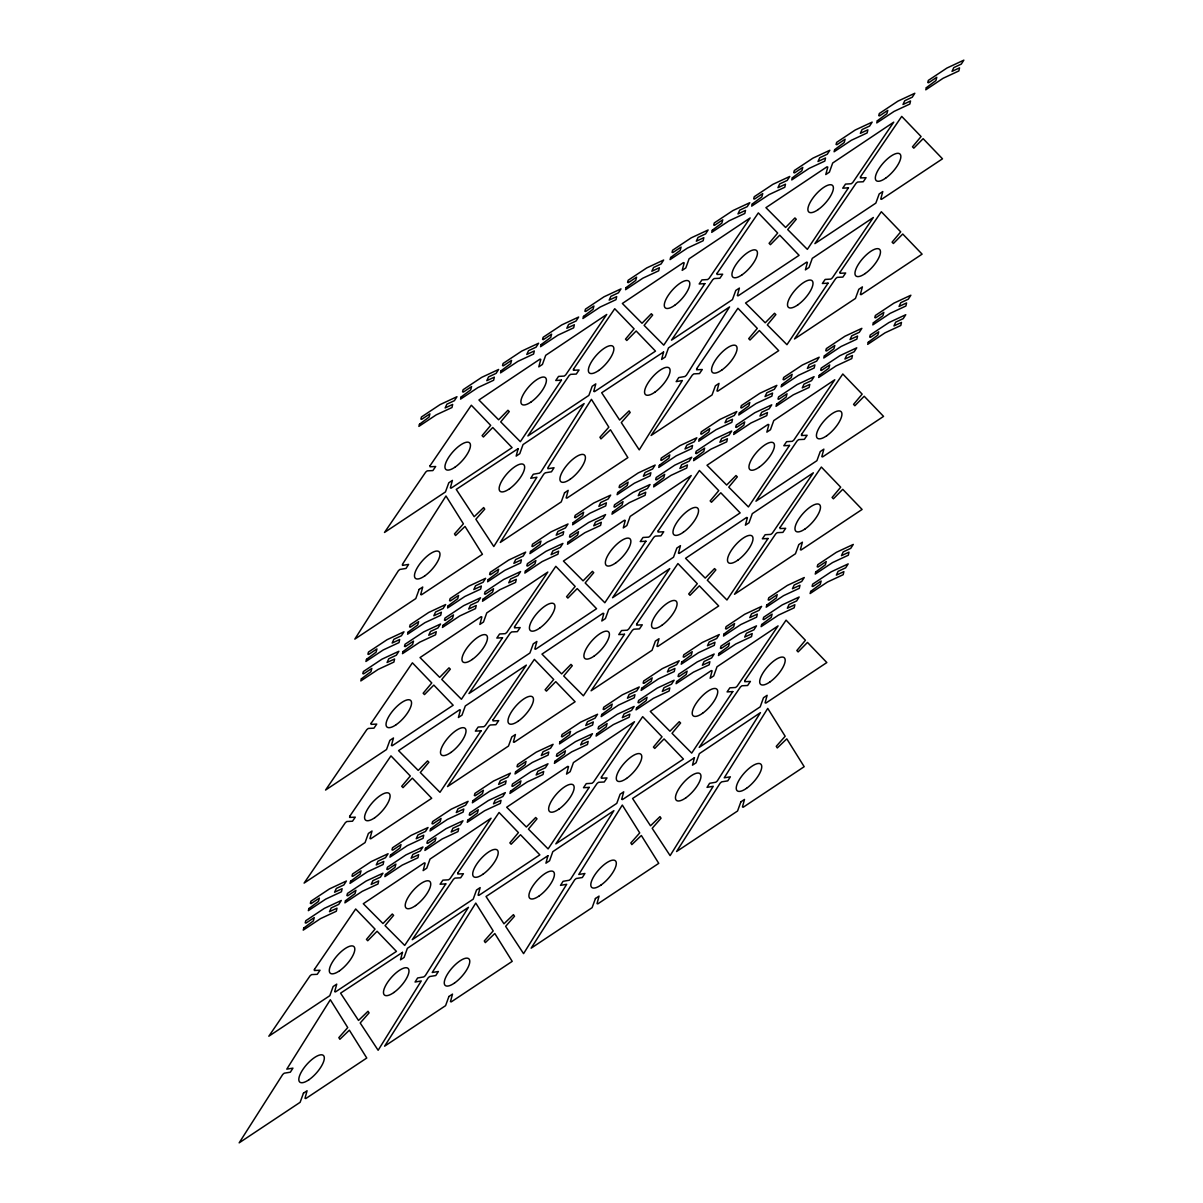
<?xml version="1.0" encoding="UTF-8"?>
<svg xmlns="http://www.w3.org/2000/svg" width="1203" height="1203" viewBox="0 0 1203 1203"><rect width="100%" height="100%" fill="white"/><g stroke="black" fill="none" stroke-linecap="round" stroke-linejoin="round"><path stroke-width="1.5" d="M445.802 883.889L404.704 945.423L385.035 925.633L393.607 915.348L392.283 914.009L382.96 923.528L363.291 903.739L424.343 862.882L425.125 863.122L423.14 870.611L426.749 868.19L430.027 859.077L491.08 818.22L450.072 878.611L448.569 879.829L442.869 880.145L440.103 884.22L445.802 883.889M481.08 730.792L439.982 792.311L420.313 772.521L428.885 762.236L427.546 760.897L418.223 770.416L398.569 750.627L459.621 709.77L460.403 710.011L458.403 717.514L462.027 715.093L465.305 705.966L526.358 665.109L485.335 725.514L483.847 726.717L478.147 727.048L475.38 731.123L481.08 730.792M502.523 637.725L461.426 699.259L441.772 679.469L450.328 669.184L449.005 667.845L439.681 677.364L420.027 657.575L481.08 616.718L481.862 616.959L479.862 624.447L483.486 622.026L486.764 612.913L547.816 572.057L506.794 632.447L505.29 633.665L499.606 633.981L496.839 638.056L502.523 637.725M561.455 380.148L520.358 441.681L500.704 421.877L509.26 411.591L507.937 410.268L498.613 419.787L478.944 399.998L540.012 359.126L540.794 359.381L538.794 366.87L542.418 364.449L545.696 355.321L606.748 314.464L565.726 374.87L564.222 376.073L558.538 376.404L555.771 380.479L561.455 380.148M589.199 787.379L548.102 848.912L528.433 829.108L537.004 818.837L535.681 817.499L526.358 827.017L506.689 807.228L567.741 766.371L568.538 766.612L566.538 774.1L570.162 771.679L573.44 762.567L634.492 721.71L593.47 782.1L591.966 783.303L586.267 783.634L583.5 787.709L589.199 787.379M624.477 634.282L583.38 695.8L563.711 676.011L572.282 665.725L570.959 664.387L561.636 673.906L541.967 654.116L603.019 613.259L603.801 613.5L601.816 620.989L605.425 618.568L608.703 609.455L669.77 568.598L628.748 629.004L627.244 630.207L621.545 630.537L618.778 634.598L624.477 634.282M645.936 541.215L604.838 602.748L585.169 582.959L593.741 572.673L592.417 571.335L583.079 580.854L563.425 561.064L624.477 520.207L625.259 520.448L623.274 527.937L626.883 525.516L630.161 516.403L691.214 475.546L650.206 535.936L648.703 537.139L643.004 537.47L640.237 541.545L645.936 541.215M704.868 283.637L663.755 345.156L644.101 325.366L652.658 315.081L651.334 313.742L642.011 323.276L622.357 303.472L683.409 262.615L684.191 262.871L682.191 270.359L685.815 267.938L689.093 258.81L750.146 217.954L709.123 278.359L707.62 279.562L701.935 279.893L699.169 283.968L704.868 283.637M732.792 691.575L691.695 753.108L672.026 733.304L680.597 723.033L679.259 721.695L669.936 731.213L650.282 711.424L711.334 670.567L712.116 670.808L710.116 678.297L713.74 675.875L717.018 666.763L778.07 625.891L737.063 686.296L735.559 687.499L729.86 687.83L727.093 691.905L732.792 691.575M768.055 538.478L726.958 599.996L707.304 580.207L715.86 569.921L714.537 568.583L705.214 578.102L685.56 558.312L746.612 517.455L747.394 517.696L745.394 525.185L749.018 522.764L752.296 513.651L813.348 472.794L772.326 533.2L770.822 534.403L765.138 534.718L762.371 538.794L768.055 538.478M789.514 445.411L748.416 506.944L728.762 487.14L737.319 476.869L735.995 475.531L726.672 485.05L707.003 465.26L768.07 424.403L768.852 424.644L766.852 432.133L770.476 429.712L773.755 420.599L834.807 379.742L793.785 440.133L792.281 441.336L786.597 441.666L783.83 445.742L789.514 445.411M828.055 283.171L786.957 344.69L767.303 324.9L775.86 314.615L774.537 313.276L765.213 322.795L745.544 303.006L806.611 262.149L807.393 262.389L805.393 269.893L809.017 267.457L812.296 258.344L873.348 217.487L832.326 277.893L830.822 279.096L825.138 279.427L822.371 283.487L828.055 283.171M848.446 187.833L807.348 249.352L787.679 229.562L796.251 219.277L794.927 217.938L785.604 227.472L765.935 207.668L826.987 166.811L827.784 167.067L825.784 174.555L829.408 172.134L832.687 163.006L893.739 122.15L852.716 182.555L851.213 183.758L845.514 184.089L842.747 188.164L848.446 187.833M314.434 969.392L314.344 970.52L320.013 970.25L317.231 974.325L311.577 974.595L310.073 975.798L268.825 1036.219L329.802 995.693L333.126 986.535L336.735 984.129L334.69 991.663L335.472 991.919L396.434 951.393L377.08 931.257L367.742 940.746L366.449 939.393L375.035 929.122L355.682 908.987L314.434 969.392M349.712 816.296L349.622 817.423L355.276 817.153L352.494 821.228L346.84 821.499L345.336 822.687L304.103 883.107L365.065 842.581L368.404 833.423L372.013 831.017L369.968 838.551L370.75 838.807L431.712 798.281L412.358 778.146L403.02 787.634L401.712 786.281L410.313 776.01L390.96 755.875L349.712 816.296M371.171 723.229L371.08 724.371L376.734 724.086L373.953 728.161L368.298 728.432L366.795 729.635L325.562 790.055L386.524 749.529L389.862 740.371L393.471 737.965L391.426 745.499L392.208 745.755L453.17 705.229L433.817 685.093L424.479 694.582L423.17 693.229L431.772 682.958L412.403 662.823L371.171 723.229M430.103 465.651L430.012 466.779L435.666 466.508L432.885 470.584L427.23 470.854L425.727 472.057L384.494 532.463L445.456 491.937L448.794 482.794L452.403 480.388L450.358 487.907L451.14 488.162L512.102 447.636L492.749 427.501L483.411 437.005L482.102 435.636L490.689 425.366L471.335 405.231L430.103 465.651M457.847 872.882L457.757 874.01L463.411 873.739L460.629 877.814L454.975 878.085L453.471 879.288L412.238 939.693L473.2 899.167L476.523 890.025L480.147 887.619L478.102 895.152L478.869 895.393L539.846 854.867L520.493 834.732L511.155 844.235L509.846 842.882L518.433 832.611L499.08 812.476L457.847 872.882M493.11 719.77L493.035 720.913L498.689 720.627L495.907 724.702L490.253 724.988L488.749 726.176L447.501 786.597L508.478 746.071L511.801 736.913L515.425 734.507L513.38 742.04L514.147 742.296L575.109 701.77L555.756 681.635L546.418 691.124L545.124 689.77L553.711 679.5L534.358 659.364L493.11 719.77M514.568 626.718L514.478 627.846L520.147 627.575L517.365 631.65L511.696 631.921L510.207 633.124L468.959 693.545L529.921 653.018L533.26 643.861L536.869 641.455L534.824 648.988L535.606 649.229L596.568 608.703L577.214 588.583L567.876 598.071L566.568 596.718L575.169 586.447L555.816 566.312L514.568 626.718M573.5 369.141L573.41 370.268L579.064 369.998L576.282 374.073L570.628 374.344L569.124 375.547L527.891 435.952L588.853 395.426L592.192 386.268L595.801 383.877L593.756 391.396L594.538 391.652L655.5 351.126L636.146 330.99L626.808 340.494L625.5 339.126L634.101 328.855L614.733 308.72L573.5 369.141M601.425 777.078L601.335 778.206L606.989 777.935L604.222 782.01L598.553 782.281L597.064 783.484L555.816 843.889L616.778 803.363L620.116 794.221L623.725 791.815L621.68 799.333L622.462 799.589L683.424 759.063L664.071 738.928L654.733 748.431L653.424 747.078L662.026 736.807L642.673 716.672L601.425 777.078M636.703 623.966L636.613 625.109L642.267 624.823L639.485 628.898L633.831 629.184L632.327 630.372L591.094 690.793L652.056 650.267L655.394 641.109L659.003 638.703L656.958 646.237L657.74 646.492L718.702 605.966L699.349 585.831L690.011 595.32L688.702 593.966L697.304 583.696L677.936 563.56L636.703 623.966M658.161 530.914L658.071 532.042L663.725 531.771L660.943 535.846L655.289 536.117L653.785 537.32L612.553 597.741L673.515 557.215L676.853 548.057L680.462 545.651L678.417 553.185L679.199 553.425L740.161 512.899L720.808 492.779L711.469 502.268L710.161 500.914L718.747 490.644L699.394 470.508L658.161 530.914M696.702 368.659L696.612 369.802L702.266 369.516L699.484 373.592L693.83 373.877L692.326 375.065L651.094 435.486L712.056 394.96L715.394 385.802L719.003 383.396L716.958 390.93L717.74 391.186L778.702 350.659L759.349 330.524L750.01 340.013L748.702 338.66L757.288 328.389L737.935 308.254L696.702 368.659M717.093 273.337L717.003 274.464L722.657 274.194L719.875 278.269L714.221 278.54L712.717 279.743L671.485 340.148L732.447 299.622L735.77 290.464L739.394 288.073L737.349 295.592L738.116 295.848L799.093 255.322L779.739 235.186L770.401 244.69L769.093 243.322L777.679 233.051L758.326 212.916L717.093 273.337M744.822 680.567L744.747 681.695L750.401 681.424L747.619 685.499L741.965 685.77L740.462 686.973L699.214 747.379L760.191 706.853L763.514 697.71L767.138 695.304L765.093 702.823L765.86 703.078L826.837 662.552L807.469 642.417L798.13 651.921L796.837 650.552L805.424 640.282L786.07 620.162L744.822 680.567M780.1 527.455L780.01 528.583L785.679 528.312L782.897 532.388L777.228 532.658L775.74 533.861L734.492 594.282L795.454 553.756L798.792 544.598L802.401 542.192L800.356 549.726L801.138 549.982L862.1 509.44L842.747 489.32L833.408 498.809L832.1 497.456L840.702 487.185L821.348 467.05L780.1 527.455M801.559 434.403L801.469 435.531L807.123 435.26L804.356 439.336L798.687 439.606L797.183 440.809L755.95 501.215L816.912 460.689L820.251 451.546L823.86 449.14L821.814 456.659L822.596 456.914L883.558 416.388L864.205 396.253L854.867 405.757L853.559 404.388L862.16 394.133L842.807 373.998L801.559 434.403M840.1 272.149L840.01 273.276L845.664 273.006L842.882 277.081L837.228 277.352L835.724 278.555L794.491 338.975L855.453 298.449L858.792 289.291L862.401 286.885L860.356 294.419L861.137 294.675L922.1 254.149L902.746 234.014L893.408 243.502L892.1 242.149L900.701 231.878L881.333 211.743L840.1 272.149M860.491 176.826L860.401 177.954L866.055 177.683L863.273 181.758L857.619 182.029L856.115 183.217L814.882 243.638L875.844 203.112L879.182 193.954L882.791 191.563L880.746 199.081L881.528 199.337L942.49 158.811L923.137 138.676L913.799 148.164L912.491 146.811L921.077 136.54L901.724 116.405L860.491 176.826M518.132 448.629L516.162 456.117L519.771 453.681L523.034 444.569L584.132 403.561L540.974 471.862L539.47 473.155L533.29 474.238L530.734 478.283L536.914 477.215L493.801 546.538L475.862 519.245L484.734 509.17L483.666 507.546L474.193 516.704L456.238 489.41L518.132 448.629M402.464 952.385L400.494 959.859L404.118 957.423L407.366 948.325L468.463 907.303L425.321 975.618L423.817 976.911L417.621 977.979L415.065 982.024L421.245 980.956L378.133 1050.279L360.193 1022.986L369.065 1012.911L367.998 1011.287L358.524 1020.445L340.584 993.152L402.464 952.385M663.575 351.983L661.605 359.456L665.214 357.02L668.477 347.923L729.574 306.9L686.417 375.216L684.913 376.509L678.733 377.577L676.176 381.622L682.357 380.554L639.244 449.877L621.304 422.584L630.177 412.509L629.109 410.885L619.635 420.042L601.68 392.749L663.575 351.983M547.906 855.724L545.936 863.198L549.56 860.777L552.809 851.664L613.906 810.657L570.763 878.957L569.26 880.25L563.064 881.318L560.508 885.378L566.688 884.295L523.576 953.633L505.636 926.34L514.508 916.25L513.44 914.641L503.967 923.799L486.027 896.506L547.906 855.724M694.447 757.71L692.477 765.183L696.101 762.762L699.349 753.649L760.446 712.642L717.304 780.942L715.8 782.236L709.605 783.303L707.048 787.364L713.229 786.281L670.116 855.619L652.176 828.326L661.048 818.235L659.981 816.626L650.507 825.784L632.567 798.491L694.447 757.71M419.471 424.268L418.9 426.373L436.208 414.87L451.982 407.516L452.659 404.449L445.14 407.952L446.884 404.178L454.403 400.674L456.96 396.719L440.042 404.614L421.456 416.975L420.87 419.08L421.651 419.336L429.907 413.847L429.02 417.14L419.471 424.268M366.509 659.349L365.923 661.455L383.246 649.951L399.005 642.597L399.682 639.53L392.163 643.034L393.907 639.259L401.426 635.755L403.982 631.801L387.065 639.695L368.479 652.056L367.907 654.161L368.689 654.417L376.945 648.928L376.058 652.221L366.509 659.349M361.396 678.808L360.825 680.928L378.133 669.424L393.907 662.071L394.584 659.003L387.065 662.507L388.81 658.733L396.328 655.229L398.885 651.274L381.968 659.169L363.381 671.53L362.81 673.635L363.577 673.891L371.832 668.402L370.945 671.695L361.396 678.808M303.818 928.009L303.231 930.13L320.554 918.611L336.314 911.257L336.99 908.19L329.472 911.694L331.216 907.919L338.735 904.415L341.291 900.476L324.374 908.355L305.788 920.716L305.216 922.836L305.998 923.092L314.254 917.603L313.351 920.896L303.818 928.009M308.915 908.536L308.344 910.656L325.667 899.137L341.426 891.784L342.103 888.716L334.584 892.22L336.329 888.446L343.847 884.942L346.404 881.002L329.487 888.897L310.9 901.242L310.329 903.363L311.096 903.618L319.366 898.13L318.464 901.423L308.915 908.536M461.14 396.99L460.569 399.11L477.892 387.592L493.651 380.238L494.328 377.171L486.809 380.689L488.553 376.9L496.072 373.396L498.628 369.456L481.711 377.351L463.125 389.697L462.553 391.817L463.335 392.073L471.591 386.584L470.689 389.877L461.14 396.99M419.125 589.425L415.787 598.583L354.825 639.109L398.373 570.733L399.877 569.44L406.012 568.448L408.584 564.402L402.464 565.395L402.434 564.357L445.982 495.982L463.396 523.831L454.493 533.891L455.531 535.546L465.02 526.433L482.433 554.282L421.471 594.808L420.689 594.553L422.734 587.019L419.125 589.425M403.065 651.545L402.494 653.665L419.817 642.146L435.576 634.793L436.253 631.725L428.734 635.244L430.479 631.455L437.997 627.951L440.554 624.011L423.636 631.906L405.05 644.252L404.479 646.372L405.261 646.628L413.516 641.139L412.614 644.432L403.065 651.545M408.178 632.071L407.606 634.192L424.915 622.673L440.689 615.319L441.366 612.252L433.847 615.771L435.591 611.981L443.11 608.477L445.666 604.538L428.749 612.432L410.163 624.778L409.591 626.898L410.358 627.154L418.629 621.665L417.727 624.958L408.178 632.071M345.487 900.731L344.915 902.851L362.223 891.348L377.998 883.994L378.674 880.927L371.156 884.431L372.9 880.656L380.419 877.152L382.975 873.198L366.058 881.092L347.472 893.438L346.885 895.558L347.667 895.814L355.923 890.325L355.035 893.618L345.487 900.731M350.599 881.258L350.013 883.378L367.336 871.874L383.095 864.521L383.772 861.453L376.253 864.957L377.998 861.183L385.516 857.679L388.073 853.724L371.156 861.619L352.569 873.98L351.998 876.085L352.78 876.34L361.035 870.852L360.148 874.145L350.599 881.258M303.457 1093.166L300.118 1102.324L239.156 1142.85L282.72 1074.474L284.224 1073.196L290.344 1072.204L292.93 1068.144L286.795 1069.136L330.329 999.738L347.742 1027.573L338.84 1037.633L339.863 1039.287L349.366 1030.174L366.765 1058.023L305.803 1098.55L305.021 1098.294L307.066 1090.76L303.457 1093.166M501.11 370.765L500.538 372.885L517.846 361.381L533.621 354.028L534.297 350.96L526.779 354.464L528.523 350.69L536.042 347.186L538.598 343.231L521.681 351.126L503.095 363.471L502.523 365.592L503.29 365.847L511.561 360.359L510.658 363.652L501.11 370.765M448.148 605.846L447.576 607.966L464.884 596.462L480.659 589.109L481.335 586.041L473.817 589.545L475.546 585.771L483.065 582.267L485.636 578.312L468.704 586.207L450.133 598.553L449.546 600.673L450.328 600.929L458.584 595.44L457.696 598.733L448.148 605.846M443.035 625.319L442.463 627.44L459.787 615.936L475.546 608.583L476.223 605.515L468.704 609.019L470.448 605.244L477.967 601.726L480.523 597.786L463.606 605.68L445.02 618.026L444.448 620.146L445.215 620.402L453.486 614.913L452.584 618.207L443.035 625.319M390.554 855.047L389.983 857.153L407.306 845.649L423.065 838.296L423.742 835.228L416.223 838.732L417.967 834.957L425.486 831.453L428.042 827.514L411.125 835.393L392.539 847.754L391.967 849.874L392.749 850.13L401.005 844.626L400.103 847.92L390.554 855.047M385.456 874.521L384.87 876.626L402.193 865.122L417.952 857.769L418.629 854.701L411.11 858.205L412.855 854.431L420.373 850.927L422.93 846.987L406.012 854.867L387.426 867.228L386.855 869.348L387.637 869.589L395.892 864.1L395.005 867.393L385.456 874.521M541.17 344.569L540.583 346.69L557.906 335.186L573.666 327.833L574.342 324.765L566.824 328.269L568.568 324.494L576.087 320.99L578.643 317.036L561.726 324.93L543.139 337.291L542.568 339.396L543.35 339.652L551.606 334.163L550.718 337.457L541.17 344.569M488.192 579.651L487.621 581.771L504.944 570.267L520.704 562.914L521.38 559.846L513.861 563.35L515.606 559.575L523.125 556.072L525.681 552.117L508.764 560.012L490.177 572.372L489.606 574.478L490.388 574.733L498.644 569.245L497.741 572.538L488.192 579.651M483.095 599.124L482.523 601.244L499.831 589.741L515.591 582.387L516.282 579.32L508.749 582.823L510.493 579.049L518.012 575.545L520.568 571.59L503.651 579.485L485.065 591.846L484.493 593.951L485.275 594.207L493.531 588.718L492.644 592.011L483.095 599.124M430.614 828.852L430.042 830.972L447.351 819.454L463.125 812.1L463.802 809.033L456.283 812.536L458.012 808.762L465.546 805.258L468.102 801.318L451.185 809.198L432.599 821.559L432.012 823.679L432.794 823.935L441.05 818.446L440.163 821.739L430.614 828.852M425.501 848.326L424.93 850.446L442.253 838.927L458.012 831.574L458.689 828.506L451.17 832.01L452.914 828.235L460.433 824.732L462.99 820.792L446.072 828.672L427.486 841.032L426.915 843.153L427.682 843.408L435.952 837.92L435.05 841.198L425.501 848.326M583.5 316.419L582.929 318.524L600.237 307.021L615.996 299.667L616.688 296.6L609.169 300.103L610.898 296.329L618.417 292.825L620.989 288.885L604.056 296.765L585.485 309.126L584.899 311.246L585.681 311.487L593.936 305.998L593.049 309.291L583.5 316.419M525.425 570.974L524.854 573.079L542.162 561.575L557.936 554.222L558.613 551.154L551.094 554.658L552.824 550.884L560.342 547.38L562.914 543.425L545.982 551.32L527.41 563.681L526.824 565.786L527.606 566.042L535.861 560.553L534.974 563.846L525.425 570.974M530.538 551.5L529.952 553.606L547.275 542.102L563.034 534.749L563.711 531.681L556.192 535.185L557.936 531.41L565.455 527.906L568.011 523.967L551.094 531.846L532.508 544.207L531.937 546.327L532.718 546.568L540.974 541.079L540.072 544.373L530.538 551.5M467.832 820.16L467.26 822.281L484.583 810.762L500.343 803.409L501.019 800.341L493.501 803.845L495.245 800.07L502.764 796.566L505.32 792.627L488.403 800.521L469.817 812.867L469.245 814.987L470.027 815.243L478.283 809.754L477.38 813.048L467.832 820.16M472.944 800.687L472.373 802.807L489.681 791.288L505.455 783.935L506.132 780.867L498.613 784.386L500.358 780.597L507.877 777.093L510.433 773.153L493.516 781.048L474.929 793.394L474.358 795.514L475.125 795.769L483.38 790.281L482.493 793.574L472.944 800.687M564.568 492.764L561.23 501.922L500.268 542.448L543.816 474.072L545.32 472.794L551.455 471.802L554.027 467.741L547.906 468.734L547.876 467.696L591.425 399.336L608.838 427.17L599.936 437.23L600.974 438.884L610.462 429.772L627.876 457.621L566.914 498.147L566.132 497.892L568.177 490.358L564.568 492.764M626.161 287.562L625.59 289.682L642.898 278.164L658.673 270.81L659.349 267.743L651.831 271.261L653.575 267.472L661.094 263.968L663.65 260.028L646.733 267.923L628.146 280.269L627.575 282.389L628.342 282.645L636.613 277.156L635.71 280.449L626.161 287.562M568.087 542.117L567.515 544.237L584.838 532.718L600.598 525.365L601.274 522.297L593.756 525.816L595.5 522.027L603.019 518.523L605.575 514.583L588.658 522.478L570.072 534.824L569.5 536.944L570.267 537.2L578.538 531.711L577.635 535.004L568.087 542.117M573.199 522.643L572.628 524.764L589.936 513.245L605.711 505.892L606.387 502.824L598.868 506.343L600.598 502.553L608.116 499.05L610.688 495.11L593.756 503.004L575.184 515.35L574.598 517.47L575.38 517.726L583.635 512.237L582.748 515.531L573.199 522.643M448.899 996.52L445.576 1005.663L384.599 1046.189L428.163 977.813L429.666 976.535L435.787 975.543L438.373 971.498L432.238 972.49L475.771 903.077L493.185 930.927L484.283 940.972L485.305 942.626L494.809 933.513L512.207 961.362L451.245 1001.888L450.463 1001.633L452.508 994.114L448.899 996.52M510.508 791.303L509.937 793.424L527.245 781.92L543.004 774.567L543.696 771.499L536.162 775.003L537.906 771.228L545.425 767.725L547.982 763.77L531.064 771.664L512.478 784.01L511.907 786.13L512.689 786.386L520.944 780.897L520.057 784.191L510.508 791.303M515.606 771.83L515.034 773.95L532.358 762.446L548.117 755.093L548.794 752.025L541.275 755.529L543.019 751.755L550.538 748.251L553.094 744.296L536.177 752.191L517.591 764.552L517.019 766.657L517.801 766.912L526.057 761.424L525.155 764.717L515.606 771.83M670.642 257.502L670.071 259.607L687.379 248.104L703.154 240.75L703.83 237.683L696.311 241.186L698.056 237.412L705.575 233.908L708.131 229.968L691.214 237.848L672.627 250.209L672.056 252.314L672.823 252.57L681.093 247.081L680.191 250.374L670.642 257.502M617.68 492.583L617.109 494.689L634.417 483.185L650.176 475.832L650.868 472.764L643.334 476.268L645.079 472.493L652.597 468.99L655.169 465.05L638.237 472.929L619.665 485.29L619.079 487.395L619.861 487.651L628.116 482.162L627.229 485.456L617.68 492.583M612.568 512.057L611.996 514.162L629.304 502.659L645.079 495.305L645.755 492.238L638.237 495.741L639.981 491.967L647.5 488.463L650.056 484.508L633.139 492.403L614.553 504.764L613.981 506.869L614.748 507.125L623.019 501.636L622.116 504.929L612.568 512.057M560.087 741.77L559.515 743.89L576.838 732.371L592.598 725.018L593.274 721.95L585.756 725.469L587.5 721.68L595.019 718.176L597.575 714.236L580.658 722.131L562.072 734.477L561.5 736.597L562.267 736.853L570.538 731.364L569.636 734.657L560.087 741.77M554.989 761.243L554.403 763.364L571.726 751.845L587.485 744.492L588.162 741.424L580.643 744.928L582.387 741.153L589.906 737.65L592.462 733.71L575.545 741.604L556.959 753.95L556.387 756.07L557.169 756.326L565.425 750.837L564.538 754.131L554.989 761.243M712.311 230.224L711.74 232.344L729.063 220.826L744.822 213.472L745.499 210.405L737.98 213.923L739.725 210.149L747.243 206.63L749.8 202.69L732.883 210.585L714.296 222.931L713.725 225.051L714.507 225.307L722.762 219.818L721.86 223.111L712.311 230.224M659.349 465.305L658.778 467.426L676.101 455.907L691.86 448.554L692.537 445.486L685.018 449.005L686.763 445.23L694.281 441.712L696.838 437.772L679.921 445.666L661.334 458.012L660.763 460.132L661.53 460.388L669.8 454.899L668.898 458.193L659.349 465.305M654.252 484.779L653.665 486.899L670.988 475.38L686.748 468.027L687.424 464.959L679.906 468.478L681.65 464.689L689.169 461.185L691.725 457.245L674.808 465.14L656.221 477.486L655.65 479.606L656.432 479.862L664.688 474.373L663.785 477.666L654.252 484.779M601.771 714.492L601.184 716.612L618.507 705.108L634.267 697.755L634.943 694.687L627.425 698.191L629.169 694.417L636.688 690.913L639.244 686.958L622.327 694.853L603.741 707.214L603.169 709.319L603.951 709.575L612.207 704.086L611.319 707.379L601.771 714.492M596.658 733.965L596.086 736.086L613.395 724.582L629.169 717.229L629.846 714.161L622.327 717.665L624.071 713.89L631.59 710.387L634.146 706.432L617.229 714.326L598.643 726.687L598.071 728.792L598.838 729.048L607.094 723.559L606.207 726.853L596.658 733.965M752.281 203.999L751.71 206.119L769.033 194.615L784.792 187.262L785.469 184.194L777.95 187.698L779.694 183.924L787.213 180.42L789.769 176.465L772.852 184.36L754.266 196.706L753.695 198.826L754.461 199.081L762.732 193.593L761.83 196.886L752.281 203.999M699.319 439.08L698.748 441.2L716.056 429.697L731.83 422.343L732.507 419.276L724.988 422.779L726.732 419.005L734.251 415.501L736.807 411.546L719.89 419.441L701.304 431.787L700.717 433.907L701.499 434.163L709.755 428.674L708.868 431.967L699.319 439.08M694.206 458.554L693.635 460.674L710.958 449.17L726.717 441.817L727.394 438.749L719.875 442.253L721.62 438.478L729.138 434.975L731.695 431.02L714.777 438.915L696.191 451.26L695.62 453.381L696.387 453.636L704.657 448.148L703.755 451.441L694.206 458.554M641.725 688.281L641.154 690.402L658.477 678.883L674.236 671.53L674.913 668.462L667.394 671.966L669.139 668.191L676.657 664.688L679.214 660.748L662.297 668.627L643.71 680.988L643.139 683.109L643.921 683.364L652.176 677.86L651.274 681.154L641.725 688.281M636.628 707.755L636.056 709.86L653.364 698.357L669.139 691.003L669.815 687.936L662.297 691.439L664.026 687.665L671.545 684.161L674.116 680.221L657.184 688.101L638.613 700.462L638.026 702.582L638.808 702.823L647.064 697.334L646.176 700.627L636.628 707.755M595.44 898.506L592.117 907.648L531.14 948.175L574.703 879.799L576.207 878.521L582.327 877.528L584.914 873.483L578.778 874.476L622.312 805.063L639.725 832.912L630.823 842.957L631.846 844.611L641.349 835.499L658.748 863.348L597.786 903.874L597.019 903.618L599.049 896.1L595.44 898.506M792.341 177.818L791.769 179.924L809.078 168.42L824.837 161.067L825.529 157.999L818.01 161.503L819.739 157.728L827.258 154.225L829.829 150.27L812.897 158.164L794.326 170.525L793.739 172.63L794.521 172.886L802.777 167.397L801.89 170.691L792.341 177.818M734.266 432.358L733.695 434.478L751.003 422.975L766.777 415.621L767.454 412.554L759.935 416.058L761.664 412.283L769.183 408.779L771.755 404.825L754.822 412.719L736.251 425.08L735.665 427.185L736.447 427.441L744.702 421.952L743.815 425.245L734.266 432.358M739.379 412.9L738.792 415.005L756.116 403.501L771.875 396.148L772.552 393.08L765.033 396.584L766.777 392.81L774.296 389.306L776.852 385.351L759.935 393.246L741.349 405.606L740.777 407.712L741.559 407.967L749.815 402.479L748.913 405.772L739.379 412.9M676.672 681.56L676.101 683.68L693.424 672.161L709.184 664.808L709.86 661.74L702.341 665.244L704.086 661.47L711.605 657.966L714.161 654.026L697.244 661.906L678.657 674.266L678.086 676.387L678.868 676.642L687.124 671.154L686.221 674.447L676.672 681.56M681.785 662.086L681.214 664.206L698.522 652.688L714.296 645.334L714.973 642.267L707.454 645.77L709.199 641.996L716.717 638.492L719.274 634.552L702.357 642.447L683.77 654.793L683.199 656.913L683.966 657.169L692.221 651.68L691.334 654.973L681.785 662.086M834.671 149.653L834.1 151.758L851.408 140.255L867.183 132.901L867.859 129.834L860.34 133.338L862.07 129.563L869.604 126.059L872.16 122.12L855.243 129.999L836.656 142.36L836.07 144.48L836.852 144.721L845.107 139.232L844.22 142.525L834.671 149.653M781.709 384.734L781.123 386.84L798.446 375.336L814.205 367.983L814.882 364.915L807.363 368.419L809.108 364.644L816.626 361.141L819.183 357.201L802.266 365.08L783.679 377.441L783.108 379.562L783.89 379.802L792.145 374.313L791.258 377.607L781.709 384.734M776.597 404.208L776.025 406.313L793.333 394.81L809.108 387.456L809.784 384.389L802.266 387.892L804.01 384.118L811.529 380.614L814.085 376.674L797.168 384.554L778.582 396.915L777.995 399.02L778.777 399.276L787.033 393.787L786.145 397.08L776.597 404.208M724.116 633.921L723.544 636.041L740.853 624.522L756.627 617.169L757.304 614.101L749.785 617.62L751.529 613.831L759.048 610.327L761.604 606.387L744.687 614.282L726.101 626.628L725.529 628.748L726.296 629.004L734.567 623.515L733.665 626.808L724.116 633.921M719.018 653.394L718.432 655.515L735.755 643.996L751.514 636.643L752.191 633.575L744.672 637.094L746.416 633.304L753.935 629.801L756.492 625.861L739.574 633.755L720.988 646.101L720.417 648.222L721.198 648.477L729.454 642.988L728.552 646.282L719.018 653.394M877.333 120.796L876.761 122.917L894.085 111.398L909.844 104.044L910.521 100.977L903.002 104.496L904.746 100.721L912.265 97.202L914.821 93.263L897.904 101.157L879.318 113.503L878.746 115.623L879.513 115.879L887.784 110.39L886.882 113.683L877.333 120.796M824.371 355.877L823.799 357.998L841.108 346.479L856.882 339.126L857.559 336.058L850.04 339.577L851.784 335.802L859.303 332.284L861.859 328.344L844.942 336.238L826.356 348.584L825.769 350.705L826.551 350.96L834.807 345.472L833.92 348.765L824.371 355.877M819.258 375.351L818.687 377.471L836.01 365.953L851.769 358.599L852.446 355.532L844.927 359.05L846.671 355.261L854.19 351.757L856.747 347.817L839.829 355.712L821.243 368.058L820.672 370.178L821.454 370.434L829.709 364.945L828.807 368.238L819.258 375.351M766.792 605.064L766.206 607.184L783.529 595.68L799.288 588.327L799.965 585.26L792.446 588.763L794.191 584.989L801.709 581.485L804.266 577.53L787.348 585.425L768.762 597.786L768.191 599.891L768.973 600.147L777.228 594.658L776.326 597.951L766.792 605.064M761.679 624.537L761.108 626.658L778.416 615.154L794.191 607.801L794.867 604.733L787.348 608.237L789.078 604.462L796.597 600.959L799.168 597.004L782.236 604.898L763.664 617.259L763.078 619.365L763.86 619.62L772.115 614.131L771.228 617.425L761.679 624.537M926.355 87.684L925.784 89.804L943.092 78.285L958.866 70.932L959.543 67.864L952.024 71.383L953.768 67.609L961.287 64.09L963.844 60.15L946.926 68.045L928.34 80.39L927.769 82.511L928.536 82.766L936.791 77.278L935.904 80.571L926.355 87.684M740.883 801.845L737.559 811.002L676.582 851.529L720.146 783.153L721.65 781.86L727.77 780.867L730.356 776.822L724.221 777.815L767.755 708.402L785.168 736.251L776.266 746.311L777.288 747.95L786.792 738.853L804.19 766.687L743.228 807.228L742.462 806.972L744.492 799.439L740.883 801.845M873.393 322.765L872.822 324.885L890.13 313.366L905.889 306.013L906.581 302.945L899.047 306.464L900.791 302.69L908.31 299.171L910.866 295.231L893.949 303.126L875.378 315.472L874.792 317.592L875.573 317.848L883.829 312.359L882.942 315.652L873.393 322.765M868.28 342.238L867.709 344.359L885.017 332.84L900.791 325.487L901.468 322.419L893.949 325.938L895.694 322.148L903.212 318.645L905.769 314.705L888.852 322.599L870.265 334.945L869.694 337.066L870.461 337.321L878.731 331.833L877.829 335.126L868.28 342.238M815.799 571.951L815.228 574.072L832.551 562.568L848.31 555.215L848.987 552.147L841.468 555.651L843.213 551.876L850.732 548.373L853.288 544.418L836.371 552.312L817.784 564.673L817.213 566.778L817.98 567.034L826.25 561.545L825.348 564.839L815.799 571.951M810.702 591.425L810.115 593.545L827.438 582.041L843.198 574.688L843.874 571.62L836.356 575.124L838.1 571.35L845.619 567.846L848.175 563.891L831.258 571.786L812.672 584.147L812.1 586.252L812.882 586.508L821.138 581.019L820.251 584.312L810.702 591.425M865.243 273.517A17.789 6.436 -48.4 0 0 879.799 249.592A17.789 6.436 -48.4 0 0 858.115 264.78A17.789 6.436 -48.4 0 0 865.243 273.517M721.845 370.028A17.789 6.436 -48.4 0 0 736.401 346.103A17.789 6.436 -48.4 0 0 714.702 361.291A17.789 6.436 -48.4 0 0 721.845 370.028M797.845 304.855A17.789 6.436 -48.4 0 0 812.311 280.961A17.789 6.436 -48.4 0 0 790.597 296.254A17.789 6.436 -48.4 0 0 797.845 304.855M539.711 628.086A17.789 6.436 -48.4 0 0 554.267 604.162A17.789 6.436 -48.4 0 0 532.583 619.334A17.789 6.436 -48.4 0 0 539.711 628.086M615.725 562.914A17.789 6.436 -48.4 0 0 630.177 539.019A17.789 6.436 -48.4 0 0 608.462 554.312A17.789 6.436 -48.4 0 0 615.725 562.914M396.313 724.597A17.789 6.436 -48.4 0 0 410.87 700.672A17.789 6.436 -48.4 0 0 389.186 715.86A17.789 6.436 -48.4 0 0 396.313 724.597M472.328 659.424A17.789 6.436 -48.4 0 0 486.779 635.53A17.789 6.436 -48.4 0 0 465.065 650.823A17.789 6.436 -48.4 0 0 472.328 659.424M826.702 435.757A17.789 6.436 -48.4 0 0 841.258 411.847A17.789 6.436 -48.4 0 0 819.574 427.02A17.789 6.436 -48.4 0 0 826.702 435.757M683.304 532.282A17.789 6.436 -48.4 0 0 697.86 508.358A17.789 6.436 -48.4 0 0 676.161 523.531A17.789 6.436 -48.4 0 0 683.304 532.282M759.304 467.11A17.789 6.436 -48.4 0 0 773.77 443.215A17.789 6.436 -48.4 0 0 752.055 458.508A17.789 6.436 -48.4 0 0 759.304 467.11M702.582 713.274A17.789 6.436 -48.4 0 0 717.033 689.379A17.789 6.436 -48.4 0 0 695.319 704.672A17.789 6.436 -48.4 0 0 702.582 713.274M626.568 778.431A17.789 6.436 -48.4 0 0 641.124 754.522A17.789 6.436 -48.4 0 0 619.44 769.694A17.789 6.436 -48.4 0 0 626.568 778.431M769.965 681.921A17.789 6.436 -48.4 0 0 784.521 658.011A17.789 6.436 -48.4 0 0 762.837 673.184A17.789 6.436 -48.4 0 0 769.965 681.921M415.591 905.588A17.789 6.436 -48.4 0 0 430.042 881.694A17.789 6.436 -48.4 0 0 408.328 896.987A17.789 6.436 -48.4 0 0 415.591 905.588M685.845 797.83A17.789 6.436 -48.4 0 0 700.251 773.95A17.789 6.436 -48.4 0 0 678.537 789.288A17.789 6.436 -48.4 0 0 685.845 797.83M601.079 884.987A17.789 6.436 -48.4 0 0 615.635 861.062A17.789 6.436 -48.4 0 0 593.951 876.25A17.789 6.436 -48.4 0 0 601.079 884.987M746.522 788.326A17.789 6.436 -48.4 0 0 761.078 764.416A17.789 6.436 -48.4 0 0 739.394 779.589A17.789 6.436 -48.4 0 0 746.522 788.326M393.862 992.505A17.789 6.436 -48.4 0 0 408.268 968.61A17.789 6.436 -48.4 0 0 386.554 983.964A17.789 6.436 -48.4 0 0 393.862 992.505M309.096 1079.647A17.789 6.436 -48.4 0 0 323.652 1055.738A17.789 6.436 -48.4 0 0 301.968 1070.911A17.789 6.436 -48.4 0 0 309.096 1079.647M539.305 895.844A17.789 6.436 -48.4 0 0 553.711 871.964A17.789 6.436 -48.4 0 0 531.997 887.303A17.789 6.436 -48.4 0 0 539.305 895.844M454.539 983.001A17.789 6.436 -48.4 0 0 469.095 959.077A17.789 6.436 -48.4 0 0 447.411 974.265A17.789 6.436 -48.4 0 0 454.539 983.001M339.577 970.761A17.789 6.436 -48.4 0 0 354.133 946.836A17.789 6.436 -48.4 0 0 332.449 962.024A17.789 6.436 -48.4 0 0 339.577 970.761M558.989 809.078A17.789 6.436 -48.4 0 0 573.455 785.183A17.789 6.436 -48.4 0 0 551.741 800.476A17.789 6.436 -48.4 0 0 558.989 809.078M482.974 874.235A17.789 6.436 -48.4 0 0 497.531 850.326A17.789 6.436 -48.4 0 0 475.847 865.498A17.789 6.436 -48.4 0 0 482.974 874.235M737.86 560.162A17.789 6.436 -48.4 0 0 752.311 536.267A17.789 6.436 -48.4 0 0 730.597 551.56A17.789 6.436 -48.4 0 0 737.86 560.162M661.845 625.334A17.789 6.436 -48.4 0 0 676.402 601.41A17.789 6.436 -48.4 0 0 654.703 616.598A17.789 6.436 -48.4 0 0 661.845 625.334M805.243 528.824A17.789 6.436 -48.4 0 0 819.799 504.899A17.789 6.436 -48.4 0 0 798.115 520.087A17.789 6.436 -48.4 0 0 805.243 528.824M450.869 752.476A17.789 6.436 -48.4 0 0 465.32 728.582A17.789 6.436 -48.4 0 0 443.606 743.875A17.789 6.436 -48.4 0 0 450.869 752.476M374.855 817.649A17.789 6.436 -48.4 0 0 389.411 793.724A17.789 6.436 -48.4 0 0 367.727 808.912A17.789 6.436 -48.4 0 0 374.855 817.649M594.267 655.966A17.789 6.436 -48.4 0 0 608.718 632.071A17.789 6.436 -48.4 0 0 587.004 647.364A17.789 6.436 -48.4 0 0 594.267 655.966M518.252 721.138A17.789 6.436 -48.4 0 0 532.809 697.214A17.789 6.436 -48.4 0 0 511.125 712.402A17.789 6.436 -48.4 0 0 518.252 721.138M818.235 209.533A17.789 6.436 -48.4 0 0 832.702 185.638A17.789 6.436 -48.4 0 0 810.987 200.931A17.789 6.436 -48.4 0 0 818.235 209.533M742.221 274.69A17.789 6.436 -48.4 0 0 756.777 250.78A17.789 6.436 -48.4 0 0 735.093 265.953A17.789 6.436 -48.4 0 0 742.221 274.69M885.634 178.179A17.789 6.436 -48.4 0 0 900.19 154.27A17.789 6.436 -48.4 0 0 878.491 169.443A17.789 6.436 -48.4 0 0 885.634 178.179M531.245 401.847A17.789 6.436 -48.4 0 0 545.711 377.953A17.789 6.436 -48.4 0 0 523.997 393.246A17.789 6.436 -48.4 0 0 531.245 401.847M509.531 488.749A17.789 6.436 -48.4 0 0 523.937 464.869A17.789 6.436 -48.4 0 0 502.207 480.223A17.789 6.436 -48.4 0 0 509.531 488.749M424.749 575.906A17.789 6.436 -48.4 0 0 439.306 551.997A17.789 6.436 -48.4 0 0 417.621 567.169A17.789 6.436 -48.4 0 0 424.749 575.906M654.973 392.103A17.789 6.436 -48.4 0 0 669.379 368.208A17.789 6.436 -48.4 0 0 647.65 383.562A17.789 6.436 -48.4 0 0 654.973 392.103M570.192 479.245A17.789 6.436 -48.4 0 0 584.748 455.335A17.789 6.436 -48.4 0 0 563.064 470.508A17.789 6.436 -48.4 0 0 570.192 479.245M455.245 467.005A17.789 6.436 -48.4 0 0 469.787 443.095A17.789 6.436 -48.4 0 0 448.102 458.268A17.789 6.436 -48.4 0 0 455.245 467.005M674.657 305.336A17.789 6.436 -48.4 0 0 689.108 281.442A17.789 6.436 -48.4 0 0 667.394 296.735A17.789 6.436 -48.4 0 0 674.657 305.336M598.643 370.494A17.789 6.436 -48.4 0 0 613.199 346.584A17.789 6.436 -48.4 0 0 591.515 361.757A17.789 6.436 -48.4 0 0 598.643 370.494"/></g></svg>
